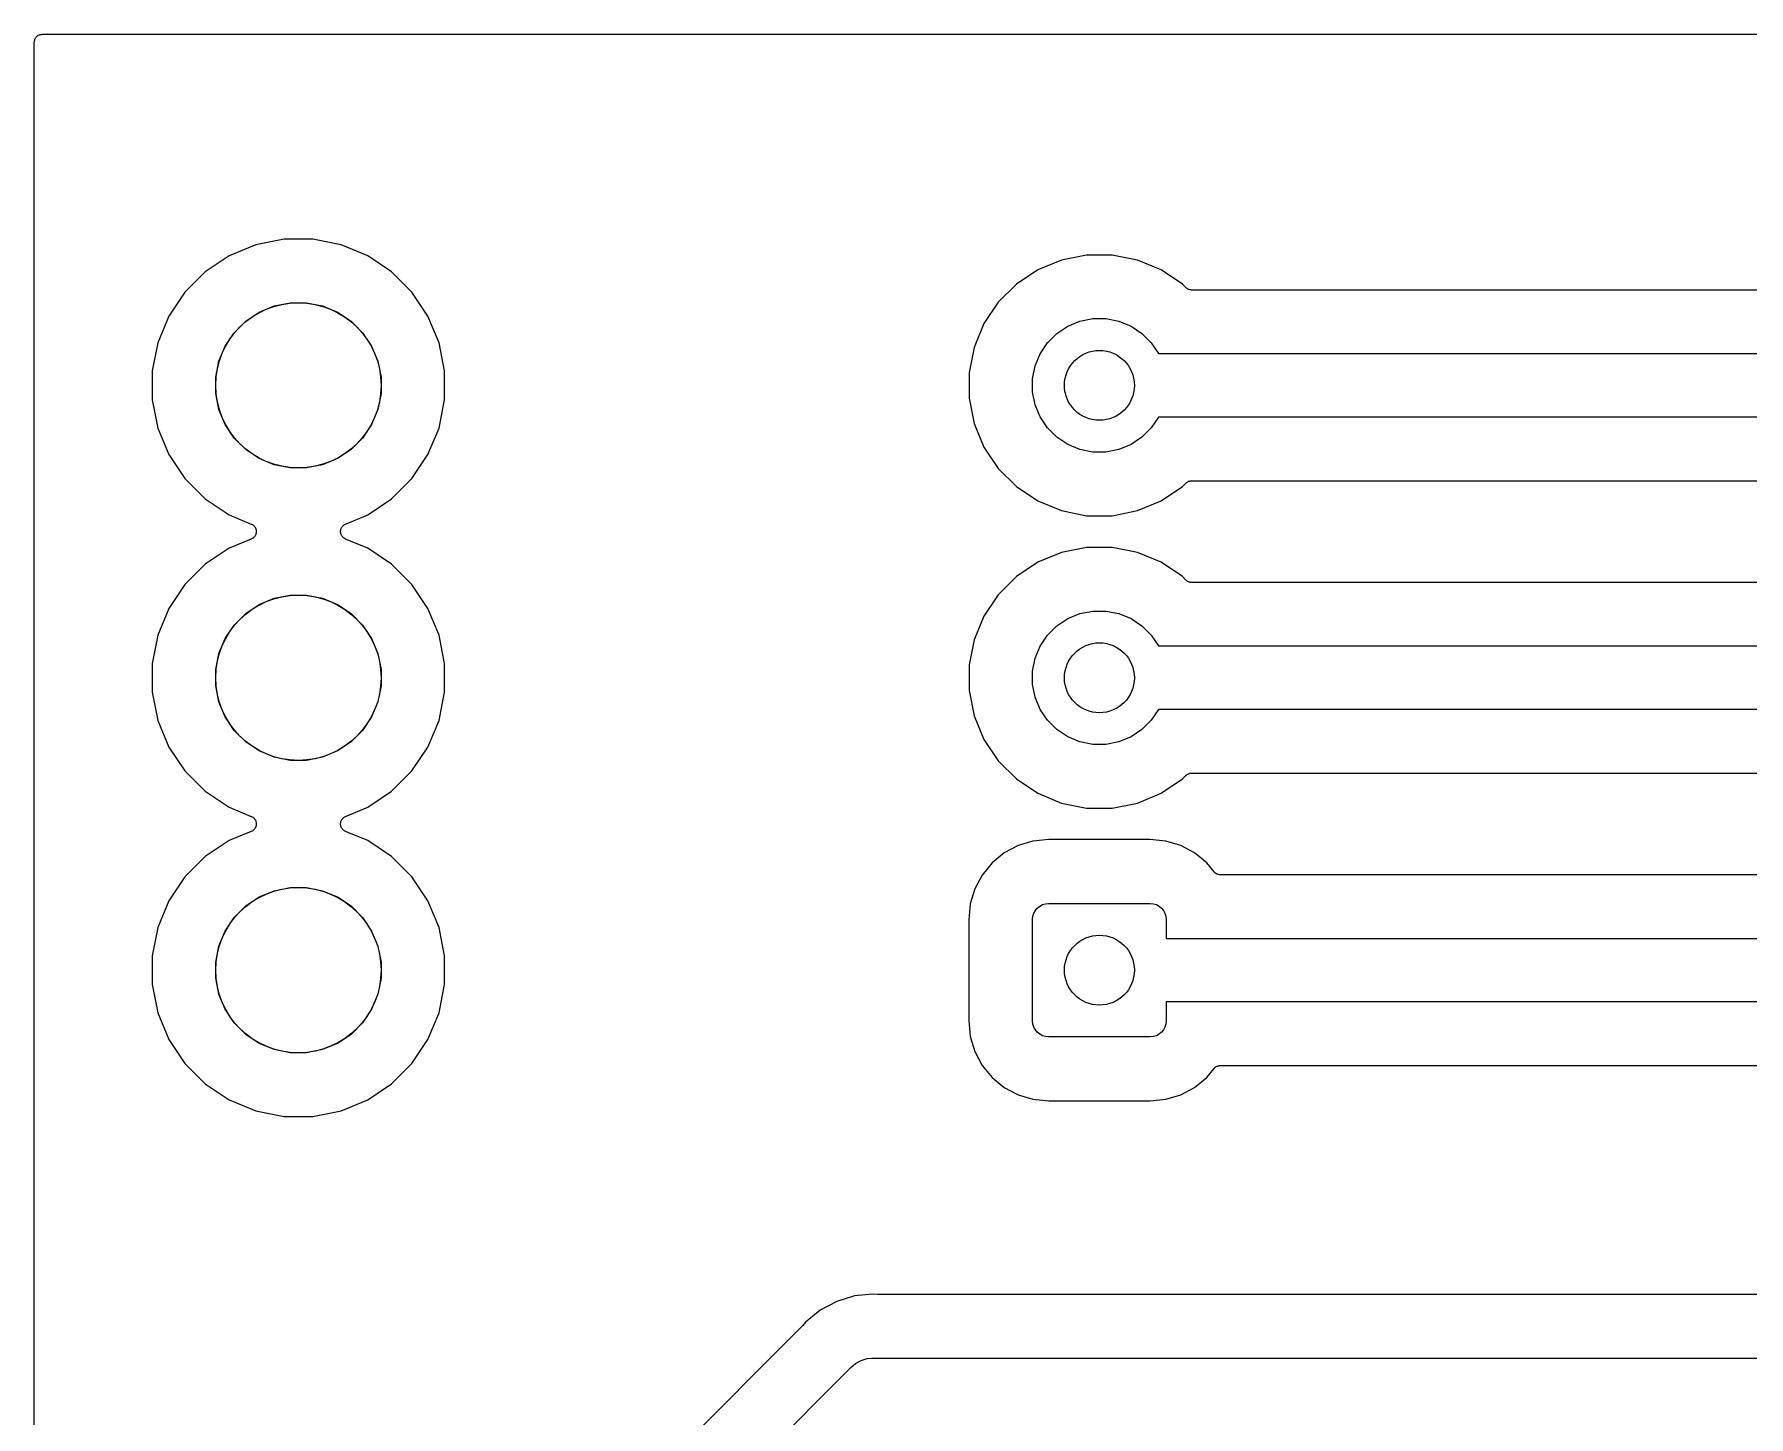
# Model space of a CAD drawing. Extents: x 31.5 to 106.7, y -110.7 to -45.7.
# Drawn here: x 31.5 to 58.47, y -67.48 to -45.73 of the extents above; entities that cross this region are included whole.
import ezdxf

# ---------------------------------------------------------------- set-up
doc = ezdxf.new("R2010")
doc.units = 0
doc.layers.add('BLACK', color=7, linetype='CONTINUOUS')

msp = doc.modelspace()

# ---------------------------------------------------------------- linework, layer by layer
at = {"layer": 'BLACK', "linetype": 'CONTINUOUS'}
for p, q in [((31.505, -45.8542), (31.5063, -45.8423)), ((31.5063, -45.8423), (31.5076, -45.8305)), ((31.5076, -45.8305), (31.5077, -45.83)), ((31.5077, -45.83), (31.5078, -45.8296)), ((31.5078, -45.8296), (31.5114, -45.8182)), ((31.5114, -45.8182), (31.5149, -45.8068)), ((31.5149, -45.8068), (31.5151, -45.8064)), ((31.5151, -45.8064), (31.5153, -45.806)), ((31.5153, -45.806), (31.521, -45.7955)), ((31.521, -45.7955), (31.5267, -45.785)), ((31.5267, -45.785), (31.527, -45.7846)), ((31.527, -45.7846), (31.5272, -45.7842)), ((31.5272, -45.7842), (31.5349, -45.7751)), ((31.5349, -45.7751), (31.5425, -45.7659)), ((31.5425, -45.7659), (31.5429, -45.7656)), ((31.5429, -45.7656), (31.5431, -45.7653)), ((31.5431, -45.7653), (31.5525, -45.7578)), ((31.5525, -45.7578), (31.5617, -45.7502)), ((31.5617, -45.7502), (31.5621, -45.75)), ((31.5621, -45.75), (31.5625, -45.7497)), ((31.5625, -45.7497), (31.5731, -45.7442)), ((31.5731, -45.7442), (31.5836, -45.7386)), ((31.5836, -45.7386), (31.584, -45.7385)), ((31.584, -45.7385), (31.5844, -45.7382)), ((31.5844, -45.7382), (31.5959, -45.7349)), ((31.5959, -45.7349), (31.6073, -45.7314)), ((31.6073, -45.7314), (31.6078, -45.7314)), ((31.6078, -45.7314), (31.6082, -45.7312)), ((31.6082, -45.7312), (31.6201, -45.7302)), ((31.6201, -45.7302), (31.632, -45.729)), ((31.632, -45.729), (106.544, -45.729)), ((31.505, -45.8551), (31.505, -45.8542)), ((31.505, -45.8551), (31.505, -45.8551)), ((31.505, -45.8551), (31.505, -45.8551)), ((31.505, -45.856), (31.505, -45.8551)), ((31.505, -103.285), (31.505, -45.856)), ((34.9891, -49.0404), (34.5705, -49.2138)), ((35.4335, -48.952), (34.9891, -49.0404)), ((35.8865, -48.952), (35.4335, -48.952)), ((36.3309, -49.0404), (35.8865, -48.952)), ((36.7495, -49.2138), (36.3309, -49.0404)), ((34.5705, -49.2138), (34.1938, -49.4655)), ((37.1262, -49.4655), (36.7495, -49.2138)), ((47.662, -49.2808), (47.289, -49.4353)), ((48.0581, -49.202), (47.662, -49.2808)), ((48.4619, -49.202), (48.0581, -49.202)), ((48.858, -49.2808), (48.4619, -49.202)), ((49.231, -49.4353), (48.858, -49.2808)), ((34.1938, -49.4655), (33.8735, -49.7858)), ((37.4465, -49.7858), (37.1262, -49.4655)), ((47.289, -49.4353), (46.9532, -49.6597)), ((49.5668, -49.6597), (49.231, -49.4353)), ((33.8735, -49.7858), (33.6218, -50.1625)), ((37.6982, -50.1625), (37.4465, -49.7858)), ((46.9532, -49.6597), (46.6677, -49.9452)), ((49.6219, -49.7148), (49.5668, -49.6597)), ((49.631, -49.7222), (49.6219, -49.7148)), ((49.64, -49.7298), (49.631, -49.7222)), ((49.6406, -49.7301), (49.64, -49.7298)), ((49.6411, -49.7305), (49.6406, -49.7301)), ((49.6514, -49.7361), (49.6411, -49.7305)), ((49.6617, -49.7417), (49.6514, -49.7361)), ((49.6624, -49.7419), (49.6617, -49.7417)), ((49.6629, -49.7422), (49.6624, -49.7419)), ((49.6741, -49.7457), (49.6629, -49.7422)), ((49.6853, -49.7492), (49.6741, -49.7457)), ((49.686, -49.7493), (49.6853, -49.7492)), ((49.6866, -49.7495), (49.686, -49.7493)), ((49.6982, -49.7507), (49.6866, -49.7495)), ((49.71, -49.752), (49.6982, -49.7507)), ((49.7113, -49.752), (49.71, -49.752)), ((49.7117, -49.752), (49.7113, -49.752)), ((49.7113, -49.752), (49.7113, -49.752)), ((49.7113, -49.752), (49.7113, -49.752)), ((86.2241, -49.752), (49.7117, -49.752)), ((34.8313, -50.2422), (35.0442, -50.1)), ((35.0442, -50.1), (35.2808, -50.002)), ((35.2808, -50.002), (35.532, -49.952)), ((35.532, -49.952), (35.788, -49.952)), ((35.788, -49.952), (36.0392, -50.002)), ((36.0392, -50.002), (36.2758, -50.1)), ((36.2758, -50.1), (36.4887, -50.2422)), ((46.6677, -49.9452), (46.4433, -50.281)), ((33.6218, -50.1625), (33.4484, -50.5811)), ((34.508, -50.6362), (34.6502, -50.4233)), ((34.6502, -50.4233), (34.8313, -50.2422)), ((36.4887, -50.2422), (36.6698, -50.4233)), ((36.6698, -50.4233), (36.812, -50.6362)), ((37.8716, -50.5811), (37.6982, -50.1625)), ((46.4433, -50.281), (46.2888, -50.654)), ((47.5907, -50.4364), (47.7626, -50.3215)), ((47.7626, -50.3215), (47.9537, -50.2423)), ((47.9537, -50.2423), (48.1566, -50.202)), ((48.1566, -50.202), (48.3634, -50.202)), ((48.3634, -50.202), (48.5663, -50.2423)), ((48.5663, -50.2423), (48.7574, -50.3215)), ((48.7574, -50.3215), (48.9293, -50.4364)), ((33.4484, -50.5811), (33.36, -51.0255)), ((34.41, -50.8728), (34.508, -50.6362)), ((36.812, -50.6362), (36.91, -50.8728)), ((37.96, -51.0255), (37.8716, -50.5811)), ((46.2888, -50.654), (46.21, -51.0501)), ((47.3295, -50.7546), (47.4444, -50.5827)), ((47.4444, -50.5827), (47.5907, -50.4364)), ((48.9293, -50.4364), (49.0756, -50.5827)), ((49.0756, -50.5827), (49.1887, -50.752)), ((34.36, -51.124), (34.41, -50.8728)), ((36.91, -50.8728), (36.96, -51.124)), ((47.21, -51.1486), (47.2503, -50.9457)), ((47.2503, -50.9457), (47.3295, -50.7546)), ((49.1887, -50.752), (86.2794, -50.752)), ((33.36, -51.0255), (33.36, -51.4785)), ((34.36, -51.38), (34.36, -51.124)), ((36.96, -51.124), (36.96, -51.38)), ((37.96, -51.4785), (37.96, -51.0255)), ((46.21, -51.0501), (46.21, -51.4539)), ((47.21, -51.3554), (47.21, -51.1486)), ((33.36, -51.4785), (33.4484, -51.9229)), ((34.41, -51.6312), (34.36, -51.38)), ((36.96, -51.38), (36.91, -51.6312)), ((37.8716, -51.9229), (37.96, -51.4785)), ((46.21, -51.4539), (46.2888, -51.85)), ((47.2503, -51.5583), (47.21, -51.3554)), ((34.508, -51.8678), (34.41, -51.6312)), ((36.91, -51.6312), (36.812, -51.8678)), ((47.3295, -51.7494), (47.2503, -51.5583)), ((47.4444, -51.9213), (47.3295, -51.7494)), ((49.1887, -51.752), (49.0756, -51.9213)), ((86.0969, -51.752), (49.1887, -51.752)), ((33.4484, -51.9229), (33.6218, -52.3415)), ((34.6502, -52.0807), (34.508, -51.8678)), ((36.812, -51.8678), (36.6698, -52.0807)), ((37.6982, -52.3415), (37.8716, -51.9229)), ((46.2888, -51.85), (46.4433, -52.223)), ((47.5907, -52.0676), (47.4444, -51.9213)), ((49.0756, -51.9213), (48.9293, -52.0676)), ((34.8313, -52.2618), (34.6502, -52.0807)), ((35.0442, -52.404), (34.8313, -52.2618)), ((36.4887, -52.2618), (36.2758, -52.404)), ((36.6698, -52.0807), (36.4887, -52.2618)), ((46.4433, -52.223), (46.6677, -52.5588)), ((47.7626, -52.1825), (47.5907, -52.0676)), ((47.9537, -52.2616), (47.7626, -52.1825)), ((48.1566, -52.302), (47.9537, -52.2616)), ((48.3634, -52.302), (48.1566, -52.302)), ((48.5663, -52.2616), (48.3634, -52.302)), ((48.7574, -52.1825), (48.5663, -52.2616)), ((48.9293, -52.0676), (48.7574, -52.1825)), ((33.6218, -52.3415), (33.8735, -52.7182)), ((35.2808, -52.502), (35.0442, -52.404)), ((35.532, -52.552), (35.2808, -52.502)), ((35.788, -52.552), (35.532, -52.552)), ((36.0392, -52.502), (35.788, -52.552)), ((36.2758, -52.404), (36.0392, -52.502)), ((37.4465, -52.7182), (37.6982, -52.3415)), ((46.6677, -52.5588), (46.9532, -52.8443)), ((33.8735, -52.7182), (34.1938, -53.0385)), ((37.1262, -53.0385), (37.4465, -52.7182)), ((46.9532, -52.8443), (47.289, -53.0687)), ((49.231, -53.0687), (49.5668, -52.8443)), ((49.5668, -52.8443), (49.6219, -52.7892)), ((49.6219, -52.7892), (49.6222, -52.7889)), ((49.6222, -52.7889), (49.6223, -52.7889)), ((49.6223, -52.7889), (49.6232, -52.788)), ((49.6223, -52.7889), (49.6223, -52.7889)), ((49.6232, -52.788), (49.6324, -52.7806)), ((49.6324, -52.7806), (49.6415, -52.7732)), ((49.6415, -52.7732), (49.6421, -52.7729)), ((49.6421, -52.7729), (49.6426, -52.7725)), ((49.6426, -52.7725), (49.653, -52.7671)), ((49.653, -52.7671), (49.6633, -52.7616)), ((49.6633, -52.7616), (49.664, -52.7614)), ((49.664, -52.7614), (49.6646, -52.7611)), ((49.6646, -52.7611), (49.6759, -52.7578)), ((49.6759, -52.7578), (49.6871, -52.7544)), ((49.6871, -52.7544), (49.6877, -52.7544)), ((49.6877, -52.7544), (49.6884, -52.7542)), ((49.6884, -52.7542), (49.7, -52.7531)), ((49.7, -52.7531), (49.7117, -52.752)), ((49.7117, -52.752), (85.6301, -52.752)), ((34.1938, -53.0385), (34.5705, -53.2902)), ((36.7495, -53.2902), (37.1262, -53.0385)), ((47.289, -53.0687), (47.662, -53.2232)), ((48.858, -53.2232), (49.231, -53.0687)), ((34.5705, -53.2902), (34.9192, -53.4347)), ((36.4008, -53.4347), (36.7495, -53.2902)), ((47.662, -53.2232), (48.0581, -53.302)), ((48.0581, -53.302), (48.4619, -53.302)), ((48.4619, -53.302), (48.858, -53.2232)), ((34.9192, -53.4347), (34.9204, -53.4352)), ((34.9302, -53.6635), (34.9192, -53.6693)), ((34.9204, -53.4352), (34.9205, -53.4352)), ((34.9205, -53.4352), (34.9205, -53.4352)), ((34.9205, -53.4352), (34.9209, -53.4354)), ((34.9209, -53.4354), (34.9316, -53.4413)), ((34.9407, -53.6579), (34.9302, -53.6635)), ((34.9316, -53.4413), (34.9422, -53.4471)), ((34.9409, -53.6578), (34.9407, -53.6579)), ((34.9411, -53.6577), (34.9409, -53.6578)), ((34.9507, -53.6498), (34.9411, -53.6577)), ((34.9422, -53.4471), (34.9424, -53.4472)), ((34.9424, -53.4472), (34.9426, -53.4473)), ((34.9426, -53.4473), (34.952, -53.4552)), ((34.96, -53.6423), (34.9507, -53.6498)), ((34.952, -53.4552), (34.9612, -53.463)), ((34.9601, -53.6421), (34.96, -53.6423)), ((34.9603, -53.642), (34.9601, -53.6421)), ((34.9681, -53.6324), (34.9603, -53.642)), ((34.9612, -53.463), (34.9614, -53.4632)), ((34.9614, -53.4632), (34.9615, -53.4633)), ((34.9615, -53.4633), (34.9691, -53.4728)), ((34.9758, -53.6232), (34.9681, -53.6324)), ((34.9691, -53.4728), (34.9768, -53.4823)), ((34.9759, -53.623), (34.9758, -53.6232)), ((34.976, -53.6228), (34.9759, -53.623)), ((34.9819, -53.612), (34.976, -53.6228)), ((34.9768, -53.4823), (34.9769, -53.4825)), ((34.9769, -53.4825), (34.977, -53.4826)), ((34.977, -53.4826), (34.9826, -53.4934)), ((34.9876, -53.6014), (34.9819, -53.612)), ((34.9826, -53.4934), (34.9883, -53.5042)), ((34.9877, -53.6012), (34.9876, -53.6014)), ((34.9878, -53.601), (34.9877, -53.6012)), ((34.9914, -53.5893), (34.9878, -53.601)), ((34.9883, -53.5042), (34.9884, -53.5044)), ((34.9884, -53.5044), (34.9885, -53.5046)), ((34.9885, -53.5046), (34.9919, -53.5163)), ((34.995, -53.5778), (34.9914, -53.5893)), ((34.9919, -53.5163), (34.9953, -53.528)), ((34.9951, -53.5773), (34.995, -53.5775)), ((34.995, -53.5775), (34.995, -53.5778)), ((34.9963, -53.5653), (34.9951, -53.5773)), ((34.9953, -53.528), (34.9954, -53.5282)), ((34.9954, -53.5282), (34.9954, -53.5284)), ((34.9954, -53.5284), (34.9965, -53.5405)), ((34.9976, -53.5531), (34.9963, -53.5653)), ((34.9965, -53.5405), (34.9976, -53.5527)), ((34.9976, -53.5527), (34.9976, -53.5529)), ((34.9976, -53.5529), (34.9976, -53.5531)), ((36.3224, -53.5509), (36.3237, -53.5389)), ((36.3224, -53.5511), (36.3224, -53.5509)), ((36.3224, -53.5513), (36.3224, -53.5511)), ((36.3235, -53.5635), (36.3224, -53.5513)), ((36.3246, -53.5756), (36.3235, -53.5635)), ((36.3237, -53.5389), (36.3249, -53.5267)), ((36.3246, -53.5758), (36.3246, -53.5756)), ((36.3247, -53.576), (36.3246, -53.5758)), ((36.3281, -53.5877), (36.3247, -53.576)), ((36.3249, -53.5267), (36.325, -53.5265)), ((36.325, -53.5262), (36.3286, -53.5148)), ((36.325, -53.5265), (36.325, -53.5262)), ((36.3315, -53.5994), (36.3281, -53.5877)), ((36.3286, -53.5148), (36.3322, -53.503)), ((36.3316, -53.5996), (36.3315, -53.5994)), ((36.3317, -53.5998), (36.3316, -53.5996)), ((36.3374, -53.6106), (36.3317, -53.5998)), ((36.3322, -53.503), (36.3323, -53.5028)), ((36.3323, -53.5028), (36.3324, -53.5026)), ((36.3324, -53.5026), (36.3381, -53.492)), ((36.343, -53.6214), (36.3374, -53.6106)), ((36.3381, -53.492), (36.344, -53.4812)), ((36.3431, -53.6215), (36.343, -53.6214)), ((36.3432, -53.6217), (36.3431, -53.6215)), ((36.3509, -53.6313), (36.3432, -53.6217)), ((36.344, -53.4812), (36.3441, -53.481)), ((36.3441, -53.481), (36.3442, -53.4808)), ((36.3442, -53.4808), (36.3519, -53.4716)), ((36.3585, -53.6407), (36.3509, -53.6313)), ((36.3519, -53.4716), (36.3597, -53.462)), ((36.3586, -53.6408), (36.3585, -53.6407)), ((36.3588, -53.641), (36.3586, -53.6408)), ((36.3681, -53.6488), (36.3588, -53.641)), ((36.3597, -53.462), (36.3599, -53.4619)), ((36.3599, -53.4619), (36.36, -53.4617)), ((36.36, -53.4617), (36.3693, -53.4542)), ((36.3774, -53.6567), (36.3681, -53.6488)), ((36.3693, -53.4542), (36.3789, -53.4463)), ((36.3776, -53.6568), (36.3774, -53.6567)), ((36.3778, -53.6569), (36.3776, -53.6568)), ((36.3884, -53.6627), (36.3778, -53.6569)), ((36.3789, -53.4463), (36.3791, -53.4462)), ((36.3791, -53.4462), (36.3793, -53.4461)), ((36.3793, -53.4461), (36.3898, -53.4405)), ((36.3991, -53.6686), (36.3884, -53.6627)), ((36.3898, -53.4405), (36.4008, -53.4347)), ((34.5705, -53.8138), (34.1938, -54.0655)), ((34.9192, -53.6693), (34.5705, -53.8138)), ((36.3995, -53.6688), (36.3991, -53.6686)), ((36.3996, -53.6688), (36.3995, -53.6688)), ((36.3995, -53.6688), (36.3995, -53.6688)), ((36.4008, -53.6693), (36.3996, -53.6688)), ((36.7495, -53.8138), (36.4008, -53.6693)), ((37.1262, -54.0655), (36.7495, -53.8138)), ((47.662, -53.8808), (47.289, -54.0353)), ((48.0581, -53.802), (47.662, -53.8808)), ((48.4619, -53.802), (48.0581, -53.802)), ((48.858, -53.8808), (48.4619, -53.802)), ((49.231, -54.0353), (48.858, -53.8808)), ((34.1938, -54.0655), (33.8735, -54.3858)), ((37.4465, -54.3858), (37.1262, -54.0655)), ((47.289, -54.0353), (46.9532, -54.2597)), ((49.5668, -54.2597), (49.231, -54.0353)), ((33.8735, -54.3858), (33.6218, -54.7625)), ((37.6982, -54.7625), (37.4465, -54.3858)), ((46.9532, -54.2597), (46.6677, -54.5452)), ((49.6219, -54.3148), (49.5668, -54.2597)), ((49.631, -54.3222), (49.6219, -54.3148)), ((49.64, -54.3298), (49.631, -54.3222)), ((49.6406, -54.3301), (49.64, -54.3298)), ((49.6411, -54.3305), (49.6406, -54.3301)), ((49.6514, -54.3361), (49.6411, -54.3305)), ((49.6617, -54.3417), (49.6514, -54.3361)), ((49.6624, -54.3419), (49.6617, -54.3417)), ((49.6629, -54.3422), (49.6624, -54.3419)), ((49.6741, -54.3457), (49.6629, -54.3422)), ((49.6853, -54.3492), (49.6741, -54.3457)), ((49.686, -54.3493), (49.6853, -54.3492)), ((49.6866, -54.3495), (49.686, -54.3493)), ((49.6982, -54.3507), (49.6866, -54.3495)), ((49.71, -54.352), (49.6982, -54.3507)), ((49.7113, -54.352), (49.71, -54.352)), ((49.7117, -54.352), (49.7113, -54.352)), ((49.7113, -54.352), (49.7113, -54.352)), ((49.7113, -54.352), (49.7113, -54.352)), ((86.9761, -54.352), (49.7117, -54.352)), ((34.8313, -54.8422), (35.0442, -54.7)), ((35.0442, -54.7), (35.2808, -54.602)), ((35.2808, -54.602), (35.532, -54.552)), ((35.532, -54.552), (35.788, -54.552)), ((35.788, -54.552), (36.0392, -54.602)), ((36.0392, -54.602), (36.2758, -54.7)), ((36.2758, -54.7), (36.4887, -54.8422)), ((46.6677, -54.5452), (46.4433, -54.881)), ((33.6218, -54.7625), (33.4484, -55.1811)), ((34.6502, -55.0233), (34.8313, -54.8422)), ((36.4887, -54.8422), (36.6698, -55.0233)), ((37.8716, -55.1811), (37.6982, -54.7625)), ((46.4433, -54.881), (46.2888, -55.254)), ((47.5907, -55.0364), (47.7626, -54.9215)), ((47.7626, -54.9215), (47.9537, -54.8423)), ((47.9537, -54.8423), (48.1566, -54.802)), ((48.1566, -54.802), (48.3634, -54.802)), ((48.3634, -54.802), (48.5663, -54.8423)), ((48.5663, -54.8423), (48.7574, -54.9215)), ((48.7574, -54.9215), (48.9293, -55.0364)), ((33.4484, -55.1811), (33.36, -55.6255)), ((34.41, -55.4728), (34.508, -55.2362)), ((34.508, -55.2362), (34.6502, -55.0233)), ((36.6698, -55.0233), (36.812, -55.2362)), ((36.812, -55.2362), (36.91, -55.4728)), ((37.96, -55.6255), (37.8716, -55.1811)), ((46.2888, -55.254), (46.21, -55.6501)), ((47.3295, -55.3546), (47.4444, -55.1827)), ((47.4444, -55.1827), (47.5907, -55.0364)), ((48.9293, -55.0364), (49.0756, -55.1827)), ((49.0756, -55.1827), (49.1887, -55.352)), ((34.36, -55.724), (34.41, -55.4728)), ((36.91, -55.4728), (36.96, -55.724)), ((47.21, -55.7486), (47.2503, -55.5457)), ((47.2503, -55.5457), (47.3295, -55.3546)), ((49.1887, -55.352), (87.8314, -55.352)), ((33.36, -55.6255), (33.36, -56.0785)), ((34.36, -55.98), (34.36, -55.724)), ((36.96, -55.724), (36.96, -55.98)), ((37.96, -56.0785), (37.96, -55.6255)), ((46.21, -55.6501), (46.21, -56.0539)), ((47.21, -55.9554), (47.21, -55.7486)), ((33.36, -56.0785), (33.4484, -56.5229)), ((34.41, -56.2312), (34.36, -55.98)), ((36.96, -55.98), (36.91, -56.2312)), ((37.8716, -56.5229), (37.96, -56.0785)), ((46.21, -56.0539), (46.2888, -56.45)), ((47.2503, -56.1583), (47.21, -55.9554)), ((34.508, -56.4678), (34.41, -56.2312)), ((36.91, -56.2312), (36.812, -56.4678)), ((47.3295, -56.3494), (47.2503, -56.1583)), ((47.4444, -56.5213), (47.3295, -56.3494)), ((49.1887, -56.352), (49.0756, -56.5213)), ((87.6489, -56.352), (49.1887, -56.352)), ((33.4484, -56.5229), (33.6218, -56.9415)), ((34.6502, -56.6807), (34.508, -56.4678)), ((36.812, -56.4678), (36.6698, -56.6807)), ((37.6982, -56.9415), (37.8716, -56.5229)), ((46.2888, -56.45), (46.4433, -56.823)), ((47.5907, -56.6676), (47.4444, -56.5213)), ((49.0756, -56.5213), (48.9293, -56.6676)), ((34.8313, -56.8618), (34.6502, -56.6807)), ((35.0442, -57.004), (34.8313, -56.8618)), ((36.4887, -56.8618), (36.2758, -57.004)), ((36.6698, -56.6807), (36.4887, -56.8618)), ((46.4433, -56.823), (46.6677, -57.1588)), ((47.7626, -56.7825), (47.5907, -56.6676)), ((47.9537, -56.8616), (47.7626, -56.7825)), ((48.1566, -56.902), (47.9537, -56.8616)), ((48.3634, -56.902), (48.1566, -56.902)), ((48.5663, -56.8616), (48.3634, -56.902)), ((48.7574, -56.7825), (48.5663, -56.8616)), ((48.9293, -56.6676), (48.7574, -56.7825)), ((33.6218, -56.9415), (33.8735, -57.3182)), ((35.2808, -57.102), (35.0442, -57.004)), ((35.532, -57.152), (35.2808, -57.102)), ((35.788, -57.152), (35.532, -57.152)), ((36.0392, -57.102), (35.788, -57.152)), ((36.2758, -57.004), (36.0392, -57.102)), ((37.4465, -57.3182), (37.6982, -56.9415)), ((46.6677, -57.1588), (46.9532, -57.4443)), ((33.8735, -57.3182), (34.1938, -57.6385)), ((37.1262, -57.6385), (37.4465, -57.3182)), ((49.5668, -57.4443), (49.6219, -57.3892)), ((49.6219, -57.3892), (49.6222, -57.3889)), ((49.6222, -57.3889), (49.6223, -57.3889)), ((49.6223, -57.3889), (49.6232, -57.388)), ((49.6223, -57.3889), (49.6223, -57.3889)), ((49.6232, -57.388), (49.6324, -57.3806)), ((49.6324, -57.3806), (49.6415, -57.3732)), ((49.6415, -57.3732), (49.6421, -57.3729)), ((49.6421, -57.3729), (49.6426, -57.3725)), ((49.6426, -57.3725), (49.653, -57.3671)), ((49.653, -57.3671), (49.6633, -57.3616)), ((49.6633, -57.3616), (49.664, -57.3614)), ((49.664, -57.3614), (49.6646, -57.3611)), ((49.6646, -57.3611), (49.6759, -57.3578)), ((49.6759, -57.3578), (49.6871, -57.3544)), ((49.6871, -57.3544), (49.6877, -57.3544)), ((49.6877, -57.3544), (49.6884, -57.3542)), ((49.6884, -57.3542), (49.7, -57.3531)), ((49.7, -57.3531), (49.7117, -57.352)), ((49.7117, -57.352), (87.1821, -57.352)), ((34.1938, -57.6385), (34.5705, -57.8902)), ((36.7495, -57.8902), (37.1262, -57.6385)), ((46.9532, -57.4443), (47.289, -57.6687)), ((47.289, -57.6687), (47.662, -57.8232)), ((48.858, -57.8232), (49.231, -57.6687)), ((49.231, -57.6687), (49.5668, -57.4443)), ((34.5705, -57.8902), (34.9192, -58.0347)), ((36.4008, -58.0347), (36.7495, -57.8902)), ((47.662, -57.8232), (48.0581, -57.902)), ((48.0581, -57.902), (48.4619, -57.902)), ((48.4619, -57.902), (48.858, -57.8232)), ((34.9192, -58.0347), (34.9204, -58.0352)), ((34.9204, -58.0352), (34.9205, -58.0352)), ((34.9205, -58.0352), (34.9205, -58.0352)), ((34.9205, -58.0352), (34.9209, -58.0354)), ((34.9209, -58.0354), (34.9316, -58.0413)), ((34.9316, -58.0413), (34.9422, -58.0471)), ((34.9507, -58.2498), (34.9411, -58.2577)), ((34.9422, -58.0471), (34.9424, -58.0472)), ((34.9424, -58.0472), (34.9426, -58.0473)), ((34.9426, -58.0473), (34.952, -58.0552)), ((34.96, -58.2423), (34.9507, -58.2498)), ((34.952, -58.0552), (34.9612, -58.063)), ((34.9601, -58.2421), (34.96, -58.2423)), ((34.9603, -58.242), (34.9601, -58.2421)), ((34.9681, -58.2324), (34.9603, -58.242)), ((34.9612, -58.063), (34.9614, -58.0632)), ((34.9614, -58.0632), (34.9615, -58.0633)), ((34.9615, -58.0633), (34.9691, -58.0728)), ((34.9758, -58.2232), (34.9681, -58.2324)), ((34.9691, -58.0728), (34.9768, -58.0823)), ((34.9759, -58.223), (34.9758, -58.2232)), ((34.976, -58.2228), (34.9759, -58.223)), ((34.9819, -58.212), (34.976, -58.2228)), ((34.9768, -58.0823), (34.9769, -58.0825)), ((34.9769, -58.0825), (34.977, -58.0826)), ((34.977, -58.0826), (34.9826, -58.0934)), ((34.9876, -58.2014), (34.9819, -58.212)), ((34.9826, -58.0934), (34.9883, -58.1042)), ((34.9877, -58.2012), (34.9876, -58.2014)), ((34.9878, -58.201), (34.9877, -58.2012)), ((34.9914, -58.1893), (34.9878, -58.201)), ((34.9883, -58.1042), (34.9884, -58.1044)), ((34.9884, -58.1044), (34.9885, -58.1046)), ((34.9885, -58.1046), (34.9919, -58.1163)), ((34.995, -58.1778), (34.9914, -58.1893)), ((34.9919, -58.1163), (34.9953, -58.128)), ((34.9951, -58.1773), (34.995, -58.1775)), ((34.995, -58.1775), (34.995, -58.1778)), ((34.9963, -58.1653), (34.9951, -58.1773)), ((34.9953, -58.128), (34.9954, -58.1282)), ((34.9954, -58.1282), (34.9954, -58.1284)), ((34.9954, -58.1284), (34.9965, -58.1405)), ((34.9976, -58.1531), (34.9963, -58.1653)), ((34.9965, -58.1405), (34.9976, -58.1527)), ((34.9976, -58.1527), (34.9976, -58.1529)), ((34.9976, -58.1529), (34.9976, -58.1531)), ((36.3224, -58.1509), (36.3237, -58.1389)), ((36.3224, -58.1511), (36.3224, -58.1509)), ((36.3224, -58.1513), (36.3224, -58.1511)), ((36.3235, -58.1635), (36.3224, -58.1513)), ((36.3246, -58.1756), (36.3235, -58.1635)), ((36.3237, -58.1389), (36.3249, -58.1267)), ((36.3246, -58.1758), (36.3246, -58.1756)), ((36.3247, -58.176), (36.3246, -58.1758)), ((36.3281, -58.1877), (36.3247, -58.176)), ((36.3249, -58.1267), (36.325, -58.1265)), ((36.325, -58.1262), (36.3286, -58.1148)), ((36.325, -58.1265), (36.325, -58.1262)), ((36.3315, -58.1994), (36.3281, -58.1877)), ((36.3286, -58.1148), (36.3322, -58.103)), ((36.3316, -58.1996), (36.3315, -58.1994)), ((36.3317, -58.1998), (36.3316, -58.1996)), ((36.3374, -58.2106), (36.3317, -58.1998)), ((36.3322, -58.103), (36.3323, -58.1028)), ((36.3323, -58.1028), (36.3324, -58.1026)), ((36.3324, -58.1026), (36.3381, -58.092)), ((36.343, -58.2214), (36.3374, -58.2106)), ((36.3381, -58.092), (36.344, -58.0812)), ((36.3431, -58.2215), (36.343, -58.2214)), ((36.3432, -58.2217), (36.3431, -58.2215)), ((36.3509, -58.2313), (36.3432, -58.2217)), ((36.344, -58.0812), (36.3441, -58.081)), ((36.3441, -58.081), (36.3442, -58.0808)), ((36.3442, -58.0808), (36.3519, -58.0716)), ((36.3585, -58.2407), (36.3509, -58.2313)), ((36.3519, -58.0716), (36.3597, -58.062)), ((36.3586, -58.2408), (36.3585, -58.2407)), ((36.3588, -58.241), (36.3586, -58.2408)), ((36.3681, -58.2488), (36.3588, -58.241)), ((36.3597, -58.062), (36.3599, -58.0619)), ((36.3599, -58.0619), (36.36, -58.0617)), ((36.36, -58.0617), (36.3693, -58.0542)), ((36.3774, -58.2567), (36.3681, -58.2488)), ((36.3693, -58.0542), (36.3789, -58.0463)), ((36.3789, -58.0463), (36.3791, -58.0462)), ((36.3791, -58.0462), (36.3793, -58.0461)), ((36.3793, -58.0461), (36.3898, -58.0405)), ((36.3898, -58.0405), (36.4008, -58.0347)), ((34.5705, -58.4138), (34.1938, -58.6655)), ((34.9192, -58.2693), (34.5705, -58.4138)), ((34.9302, -58.2635), (34.9192, -58.2693)), ((34.9407, -58.2579), (34.9302, -58.2635)), ((34.9409, -58.2578), (34.9407, -58.2579)), ((34.9411, -58.2577), (34.9409, -58.2578)), ((36.3776, -58.2568), (36.3774, -58.2567)), ((36.3778, -58.2569), (36.3776, -58.2568)), ((36.3884, -58.2627), (36.3778, -58.2569)), ((36.3991, -58.2686), (36.3884, -58.2627)), ((36.3995, -58.2688), (36.3991, -58.2686)), ((36.3996, -58.2688), (36.3995, -58.2688)), ((36.3995, -58.2688), (36.3995, -58.2688)), ((36.4008, -58.2693), (36.3996, -58.2688)), ((36.7495, -58.4138), (36.4008, -58.2693)), ((37.1262, -58.6655), (36.7495, -58.4138)), ((46.9798, -58.4927), (46.7628, -58.6086)), ((47.2152, -58.4213), (46.9798, -58.4927)), ((47.4662, -58.3965), (47.2152, -58.4213)), ((49.0538, -58.3965), (47.4662, -58.3965)), ((49.3048, -58.4213), (49.0538, -58.3965)), ((49.5402, -58.4927), (49.3048, -58.4213)), ((49.7572, -58.6086), (49.5402, -58.4927)), ((34.1938, -58.6655), (33.8735, -58.9858)), ((37.4465, -58.9858), (37.1262, -58.6655)), ((46.5727, -58.7647), (46.4166, -58.9548)), ((46.7628, -58.6086), (46.5727, -58.7647)), ((49.9473, -58.7647), (49.7572, -58.6086)), ((50.0629, -58.9056), (49.9473, -58.7647)), ((33.8735, -58.9858), (33.6218, -59.3625)), ((37.6982, -59.3625), (37.4465, -58.9858)), ((46.4166, -58.9548), (46.3007, -59.1718)), ((50.0669, -58.9095), (50.0629, -58.9056)), ((50.0704, -58.9139), (50.0669, -58.9095)), ((50.0756, -58.9183), (50.0704, -58.9139)), ((50.0804, -58.9231), (50.0756, -58.9183)), ((50.0851, -58.9262), (50.0804, -58.9231)), ((50.0893, -58.9298), (50.0851, -58.9262)), ((50.0953, -58.9331), (50.0893, -58.9298)), ((50.101, -58.9369), (50.0953, -58.9331)), ((50.1062, -58.939), (50.101, -58.9369)), ((50.1111, -58.9417), (50.1062, -58.939)), ((50.1176, -58.9438), (50.1111, -58.9417)), ((50.1239, -58.9464), (50.1176, -58.9438)), ((50.1294, -58.9475), (50.1239, -58.9464)), ((50.1347, -58.9492), (50.1294, -58.9475)), ((50.1415, -58.95), (50.1347, -58.9492)), ((50.1482, -58.9513), (50.1415, -58.95)), ((50.1538, -58.9514), (50.1482, -58.9513)), ((50.1593, -58.952), (50.1538, -58.9514)), ((50.1611, -58.952), (50.1593, -58.952)), ((74.0881, -58.952), (50.1611, -58.952)), ((34.8313, -59.4422), (35.0442, -59.3)), ((35.0442, -59.3), (35.2808, -59.202)), ((35.2808, -59.202), (35.532, -59.152)), ((35.532, -59.152), (35.788, -59.152)), ((35.788, -59.152), (36.0392, -59.202)), ((36.0392, -59.202), (36.2758, -59.3)), ((36.2758, -59.3), (36.4887, -59.4422)), ((46.3007, -59.1718), (46.2293, -59.4072)), ((33.6218, -59.3625), (33.4484, -59.7811)), ((34.6502, -59.6233), (34.8313, -59.4422)), ((36.4887, -59.4422), (36.6698, -59.6233)), ((37.8716, -59.7811), (37.6982, -59.3625)), ((46.2293, -59.4072), (46.2045, -59.6582)), ((47.2148, -59.6032), (47.229, -59.5563)), ((47.229, -59.5563), (47.2521, -59.5131)), ((47.2521, -59.5131), (47.2832, -59.4752)), ((47.2832, -59.4752), (47.3211, -59.4441)), ((47.3211, -59.4441), (47.3643, -59.421)), ((47.3643, -59.421), (47.4112, -59.4068)), ((47.4112, -59.4068), (47.46, -59.402)), ((47.46, -59.402), (49.06, -59.402)), ((49.06, -59.402), (49.1088, -59.4068)), ((49.1088, -59.4068), (49.1557, -59.421)), ((49.1557, -59.421), (49.1989, -59.4441)), ((49.1989, -59.4441), (49.2368, -59.4752)), ((49.2368, -59.4752), (49.2679, -59.5131)), ((49.2679, -59.5131), (49.291, -59.5563)), ((49.291, -59.5563), (49.3052, -59.6032)), ((33.4484, -59.7811), (33.36, -60.2255)), ((34.41, -60.0728), (34.508, -59.8362)), ((34.508, -59.8362), (34.6502, -59.6233)), ((36.6698, -59.6233), (36.812, -59.8362)), ((36.812, -59.8362), (36.91, -60.0728)), ((37.96, -60.2255), (37.8716, -59.7811)), ((46.2045, -59.6582), (46.2045, -61.2458)), ((47.21, -59.652), (47.2148, -59.6032)), ((47.21, -61.252), (47.21, -59.652)), ((49.3052, -59.6032), (49.31, -59.652)), ((49.31, -59.652), (49.31, -59.952)), ((34.36, -60.324), (34.41, -60.0728)), ((36.91, -60.0728), (36.96, -60.324)), ((49.31, -59.952), (74.1434, -59.952)), ((33.36, -60.2255), (33.36, -60.6785)), ((34.36, -60.58), (34.36, -60.324)), ((36.96, -60.324), (36.96, -60.58)), ((37.96, -60.6785), (37.96, -60.2255)), ((33.36, -60.6785), (33.4484, -61.1229)), ((34.41, -60.8312), (34.36, -60.58)), ((36.96, -60.58), (36.91, -60.8312)), ((37.8716, -61.1229), (37.96, -60.6785)), ((34.508, -61.0678), (34.41, -60.8312)), ((36.91, -60.8312), (36.812, -61.0678)), ((33.4484, -61.1229), (33.6218, -61.5415)), ((34.6502, -61.2807), (34.508, -61.0678)), ((36.812, -61.0678), (36.6698, -61.2807)), ((37.6982, -61.5415), (37.8716, -61.1229)), ((73.9609, -60.952), (49.31, -60.952)), ((49.31, -60.952), (49.31, -61.252)), ((34.8313, -61.4618), (34.6502, -61.2807)), ((35.0442, -61.604), (34.8313, -61.4618)), ((36.4887, -61.4618), (36.2758, -61.604)), ((36.6698, -61.2807), (36.4887, -61.4618)), ((46.2045, -61.2458), (46.2293, -61.4968)), ((47.2148, -61.3008), (47.21, -61.252)), ((47.229, -61.3477), (47.2148, -61.3008)), ((47.2521, -61.3909), (47.229, -61.3477)), ((47.2832, -61.4288), (47.2521, -61.3909)), ((47.3211, -61.4599), (47.2832, -61.4288)), ((47.3643, -61.483), (47.3211, -61.4599)), ((47.4112, -61.4972), (47.3643, -61.483)), ((49.1557, -61.483), (49.1088, -61.4972)), ((49.1989, -61.4599), (49.1557, -61.483)), ((49.2368, -61.4288), (49.1989, -61.4599)), ((49.2679, -61.3909), (49.2368, -61.4288)), ((49.291, -61.3477), (49.2679, -61.3909)), ((49.3052, -61.3008), (49.291, -61.3477)), ((49.31, -61.252), (49.3052, -61.3008)), ((33.6218, -61.5415), (33.8735, -61.9182)), ((35.2808, -61.702), (35.0442, -61.604)), ((35.532, -61.752), (35.2808, -61.702)), ((35.788, -61.752), (35.532, -61.752)), ((36.0392, -61.702), (35.788, -61.752)), ((36.2758, -61.604), (36.0392, -61.702)), ((37.4465, -61.9182), (37.6982, -61.5415)), ((46.2293, -61.4968), (46.3007, -61.7322)), ((46.3007, -61.7322), (46.4166, -61.9492)), ((47.46, -61.502), (47.4112, -61.4972)), ((49.06, -61.502), (47.46, -61.502)), ((49.1088, -61.4972), (49.06, -61.502)), ((33.8735, -61.9182), (34.1938, -62.2385)), ((37.1262, -62.2385), (37.4465, -61.9182)), ((46.4166, -61.9492), (46.5727, -62.1393)), ((49.9473, -62.1393), (50.0629, -61.9984)), ((50.0629, -61.9984), (50.0641, -61.9971)), ((50.0641, -61.9971), (50.068, -61.9932)), ((50.068, -61.9932), (50.0716, -61.9889)), ((50.0716, -61.9889), (50.0769, -61.9846)), ((50.0769, -61.9846), (50.0818, -61.9798)), ((50.0818, -61.9798), (50.0865, -61.9767)), ((50.0865, -61.9767), (50.0908, -61.9732)), ((50.0908, -61.9732), (50.0969, -61.97)), ((50.0969, -61.97), (50.1026, -61.9663)), ((50.1026, -61.9663), (50.1078, -61.9642)), ((50.1078, -61.9642), (50.1127, -61.9616)), ((50.1127, -61.9616), (50.1192, -61.9596)), ((50.1192, -61.9596), (50.1256, -61.9571)), ((50.1256, -61.9571), (50.1311, -61.956)), ((50.1311, -61.956), (50.1364, -61.9544)), ((50.1364, -61.9544), (50.1432, -61.9538)), ((50.1432, -61.9538), (50.15, -61.9525)), ((50.15, -61.9525), (50.1555, -61.9525)), ((50.1555, -61.9525), (50.1611, -61.952)), ((50.1611, -61.952), (73.4941, -61.952)), ((34.1938, -62.2385), (34.5705, -62.4902)), ((36.7495, -62.4902), (37.1262, -62.2385)), ((46.5727, -62.1393), (46.7628, -62.2954)), ((46.7628, -62.2954), (46.9798, -62.4113)), ((49.5402, -62.4113), (49.7572, -62.2954)), ((49.7572, -62.2954), (49.9473, -62.1393)), ((34.5705, -62.4902), (34.9891, -62.6636)), ((36.3309, -62.6636), (36.7495, -62.4902)), ((46.9798, -62.4113), (47.2152, -62.4827)), ((47.2152, -62.4827), (47.4662, -62.5075)), ((47.4662, -62.5075), (49.0538, -62.5075)), ((49.0538, -62.5075), (49.3048, -62.4827)), ((49.3048, -62.4827), (49.5402, -62.4113)), ((34.9891, -62.6636), (35.4335, -62.752)), ((35.4335, -62.752), (35.8865, -62.752)), ((35.8865, -62.752), (36.3309, -62.6636)), ((43.8666, -65.8028), (43.6906, -65.9472)), ((44.1272, -65.6635), (43.8666, -65.8028)), ((44.4099, -65.5777), (44.1272, -65.6635)), ((44.6364, -65.5554), (44.4099, -65.5777)), ((44.6365, -65.5554), (44.6364, -65.5554)), ((44.704, -65.5487), (44.6365, -65.5554)), ((44.7715, -65.5554), (44.704, -65.5487)), ((44.7768, -65.5554), (44.7715, -65.5554)), ((44.7821, -65.556), (44.7768, -65.5554)), ((44.7839, -65.556), (44.7821, -65.556)), ((65.9601, -65.556), (44.7839, -65.556)), ((43.5868, -66.0519), (35.0639, -74.5748)), ((43.5902, -66.0477), (43.5868, -66.0519)), ((43.5941, -66.044), (43.5902, -66.0477)), ((43.5952, -66.0426), (43.5941, -66.044)), ((43.6382, -65.9902), (43.5952, -66.0426)), ((43.6906, -65.9472), (43.6382, -65.9902)), ((43.6906, -65.9472), (43.6906, -65.9472)), ((44.4249, -66.6383), (44.5117, -66.5918)), ((44.5117, -66.5918), (44.606, -66.5632)), ((44.606, -66.5632), (44.6794, -66.556)), ((44.6794, -66.556), (44.704, -66.5536)), ((44.6794, -66.556), (44.6794, -66.556)), ((44.704, -66.5536), (44.7285, -66.556)), ((44.7285, -66.556), (66.0154, -66.556)), ((35.7318, -75.3211), (44.3331, -66.7198)), ((44.3331, -66.7198), (44.3487, -66.7007)), ((44.3487, -66.7007), (44.4249, -66.6383))]:
    msp.add_line(p, q, dxfattribs=at)
at = {"layer": 'BLACK'}
for centre, radius in [((35.66, -51.252), 1.3), ((48.26, -51.252), 0.55), ((35.66, -55.852), 1.3), ((48.26, -55.852), 0.55), ((35.66, -60.452), 1.3), ((48.26, -60.452), 0.55)]:
    msp.add_circle(centre, radius, dxfattribs=at)

doc.saveas('drawing.dxf')
